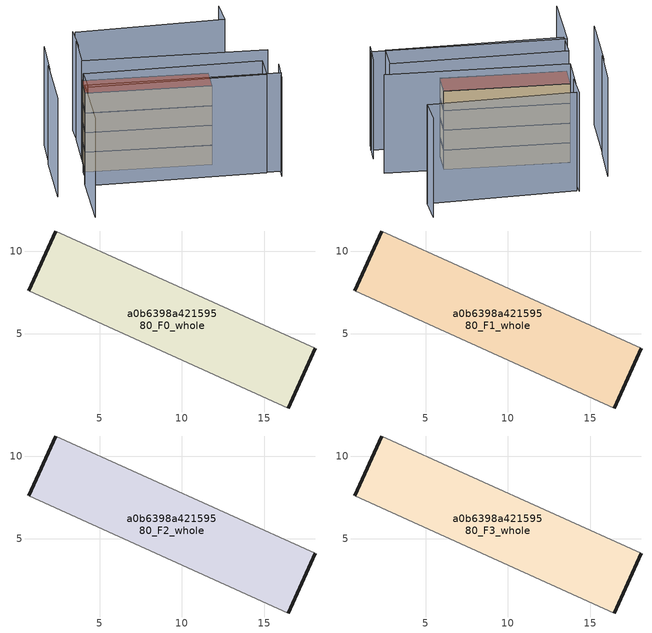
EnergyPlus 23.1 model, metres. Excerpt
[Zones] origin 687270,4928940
a0b6398a42159580_F0_whole
 floor ground (EU_floor_Construction): 16.48,0.47 18.12,4.11 2.31,11.24 0.68,7.6 z0
 wall outside (EU_wall_Construction): 0.68,7.6 2.31,11.24 / 18.12,4.11 16.48,0.47 z0:3
 wall adiabatic (EU_wall_Construction): 2.31,11.24 18.12,4.11 / 16.48,0.47 0.68,7.6 z0:3
a0b6398a42159580_F1_whole
 floor to a0b6398a42159580_F0_whole (EU_floor_Construction): 16.48,0.47 18.12,4.11 2.31,11.24 0.67,7.6 z3
 wall outside (EU_wall_Construction): 0.68,7.6 2.31,11.24 / 18.12,4.11 16.48,0.47 z3:6
 wall adiabatic (EU_wall_Construction): 2.31,11.24 18.12,4.11 / 16.48,0.47 0.68,7.6 z3:6
a0b6398a42159580_F2_whole
 floor to a0b6398a42159580_F1_whole (EU_floor_Construction): 16.48,0.47 18.12,4.11 2.31,11.24 0.67,7.6 z6
 wall outside (EU_wall_Construction): 0.68,7.6 2.31,11.24 / 18.12,4.11 16.48,0.47 z6:9
 wall adiabatic (EU_wall_Construction): 2.31,11.24 18.12,4.11 / 16.48,0.47 0.68,7.6 z6:9
a0b6398a42159580_F3_whole
 floor to a0b6398a42159580_F2_whole (EU_floor_Construction): 16.48,0.47 18.12,4.11 2.31,11.24 0.67,7.6 z9
 wall outside (EU_wall_Construction): 0.68,7.6 2.31,11.24 / 18.12,4.11 16.48,0.47 z9:12
 wall adiabatic (EU_wall_Construction): 2.31,11.24 18.12,4.11 / 16.48,0.47 0.68,7.6 z9:12
 roof outside (EU_roof_Construction): 18.12,4.11 16.48,0.47 0.68,7.6 2.31,11.24 z12
shading: 22.75,-7.44 24.54,-3.73 / -5.26,-4.62 -1.27,4.58 / -1.27,4.58 23.42,-6.14 / 25.48,0.7 2.28,11.21 / 2.28,11.21 4.72,16.58 / 4.31,15.43 5.84,19.28 / -2.38,12.33 -6.42,3.3 / 26.8,15.43 25.33,11.57 / 25.33,11.57 5.98,18.92 / 0.12,17.43 -2.69,11.4 / 21.53,-5.53 -1.21,3.88 / -1.21,3.88 0.37,7.7 / 0.37,7.7 23.11,-1.71 / 23.11,-1.71 21.53,-5.53 z0:15
[Building]
EU S2 Campaign: North Axis=0; Terrain=City; Solar Distribution=FullExterior
[Site:Location]
Bologna: Latitude=44.5; Longitude=11.25; Time Zone=1; Elevation=37
[SizingPeriod:WeatherFileDays]
AnnualSizingPeriod: Begin Month=1; Begin Day of Month=1; End Month=12; End Day of Month=31; Day of Week for Start Day=Monday; Use Weather File Daylight Saving Period=No; Use Weather File Rain and Snow Indicators=No
[MATERIAL]
EU_InternalMass_Material: Roughness=MediumRough; Thickness=0.1; Conductivity=1; Density=1800; Specific Heat=900; Thermal Absorptance=0.9; Solar Absorptance=0.7; Visible Absorptance=0.7
[MATERIAL:NOMASS] Roughness=MediumRough; Thermal Absorptance=0.9; Solar Absorptance=0.7; Visible Absorptance=0.7
Name | Thermal Resistance
EU_wall_NoMass | 0.937881
EU_roof_NoMass | 0.548572
EU_floor_NoMass | 0.71348
[CONSTRUCTION]
EU_wall_Construction: EU_wall_NoMass
EU_roof_Construction: EU_roof_NoMass
EU_floor_Construction: EU_floor_NoMass
EU_InternalMass_Construction: EU_InternalMass_Material
[ZONE] Type=1; Multiplier=1; Ceiling Height=autocalculate; Volume=207.488; Floor Area=autocalculate; Part of Total Floor Area=Yes
a0b6398a42159580_F0_whole; a0b6398a42159580_F1_whole; a0b6398a42159580_F2_whole; a0b6398a42159580_F3_whole
[INTERNALMASS] Construction=EU_InternalMass_Construction; Surface Area=69.1626
Name | Zone or ZoneList
a0b6398a42159580_F0_whole_EU_InternalMass | a0b6398a42159580_F0_whole
a0b6398a42159580_F1_whole_EU_InternalMass | a0b6398a42159580_F1_whole
a0b6398a42159580_F2_whole_EU_InternalMass | a0b6398a42159580_F2_whole
a0b6398a42159580_F3_whole_EU_InternalMass | a0b6398a42159580_F3_whole
[OTHEREQUIPMENT] Fuel Type=Electricity; Design Level Calculation Method=Watts/Area; Power per Zone Floor Area=1; Fraction Latent=0; Fraction Radiant=0; Fraction Lost=0; Carbon Dioxide Generation Rate=0; EndUse Subcategory=EU_Step8_InternalGains
Name | Zone or ZoneList or Space or SpaceList | Schedule
EU_Step8_InternalGain_a0b6398a42159580_F0_whole_f000 | a0b6398a42159580_F0_whole | EU_Step8_GainSchedule_a0b6398a42159580_F0_whole_f000
EU_Step8_InternalGain_a0b6398a42159580_F1_whole_f000 | a0b6398a42159580_F1_whole | EU_Step8_GainSchedule_a0b6398a42159580_F1_whole_f000
EU_Step8_InternalGain_a0b6398a42159580_F2_whole_f000 | a0b6398a42159580_F2_whole | EU_Step8_GainSchedule_a0b6398a42159580_F2_whole_f000
EU_Step8_InternalGain_a0b6398a42159580_F3_whole_f000 | a0b6398a42159580_F3_whole | EU_Step8_GainSchedule_a0b6398a42159580_F3_whole_f000
[ZONEVENTILATION:DESIGNFLOWRATE] Schedule=EU_AlwaysOn; Design Flow Rate Calculation Method=AirChanges/Hour; Air Changes per Hour=0.687892; Ventilation Type=Natural; Fan Pressure Rise=0; Fan Total Efficiency=1; Constant Term Coefficient=1; Temperature Term Coefficient=0; Velocity Term Coefficient=0; Velocity Squared Term Coefficient=0; Minimum Indoor Temperature=-100; Maximum Indoor Temperature=100; Delta Temperature=-100; Minimum Outdoor Temperature=-100; Maximum Outdoor Temperature=100; Maximum Wind Speed=40
Name | Zone or ZoneList or Space or SpaceList
EU_ConstantAir_a0b6398a42159580_F0_whole | a0b6398a42159580_F0_whole
EU_ConstantAir_a0b6398a42159580_F1_whole | a0b6398a42159580_F1_whole
EU_ConstantAir_a0b6398a42159580_F2_whole | a0b6398a42159580_F2_whole
EU_ConstantAir_a0b6398a42159580_F3_whole | a0b6398a42159580_F3_whole
[HVACTEMPLATE:THERMOSTAT] Constant Heating Setpoint=20; Constant Cooling Setpoint=50
EU_HeatOnly_a0b6398a42159580_F0_whole; EU_HeatOnly_a0b6398a42159580_F1_whole; EU_HeatOnly_a0b6398a42159580_F2_whole; EU_HeatOnly_a0b6398a42159580_F3_whole
[HVACTEMPLATE:ZONE:IDEALLOADSAIRSYSTEM] System Availability Schedule=EU_AlwaysOn; Maximum Heating Supply Air Temperature=50; Minimum Cooling Supply Air Temperature=13; Maximum Heating Supply Air Humidity Ratio=0.0156; Minimum Cooling Supply Air Humidity Ratio=0.0077; Heating Limit=NoLimit; Cooling Limit=NoLimit; Heating Availability Schedule=EU_AlwaysOn; Cooling Availability Schedule=EU_CoolingOff; Dehumidification Control Type=ConstantSensibleHeatRatio; Cooling Sensible Heat Ratio=0.7; Dehumidification Setpoint=60; Humidification Control Type=None; Humidification Setpoint=30; Outdoor Air Method=None; Outdoor Air Flow Rate per Person=0.00944; Outdoor Air Flow Rate per Zone Floor Area=0; Outdoor Air Flow Rate per Zone=0; Demand Controlled Ventilation Type=None; Outdoor Air Economizer Type=NoEconomizer; Heat Recovery Type=None; Sensible Heat Recovery Effectiveness=0.7; Latent Heat Recovery Effectiveness=0.65
Name | Template Thermostat
a0b6398a42159580_F0_whole | EU_HeatOnly_a0b6398a42159580_F0_whole
a0b6398a42159580_F1_whole | EU_HeatOnly_a0b6398a42159580_F1_whole
a0b6398a42159580_F2_whole | EU_HeatOnly_a0b6398a42159580_F2_whole
a0b6398a42159580_F3_whole | EU_HeatOnly_a0b6398a42159580_F3_whole
[SIZING:ZONE] Zone Cooling Design Supply Air Temperature Input Method=SupplyAirTemperature; Zone Cooling Design Supply Air Temperature=13; Zone Heating Design Supply Air Temperature Input Method=SupplyAirTemperature; Zone Heating Design Supply Air Temperature=50; Zone Cooling Design Supply Air Humidity Ratio=0.008; Zone Heating Design Supply Air Humidity Ratio=0.008; Cooling Design Air Flow Method=DesignDay; Cooling Design Air Flow Rate=0; Cooling Minimum Air Flow per Zone Floor Area=0.000762; Cooling Minimum Air Flow=0; Cooling Minimum Air Flow Fraction=0.2; Heating Design Air Flow Method=DesignDay; Heating Design Air Flow Rate=0; Heating Maximum Air Flow per Zone Floor Area=0.002032; Heating Maximum Air Flow=0.141576; Heating Maximum Air Flow Fraction=0.3; Account for Dedicated Outdoor Air System=No; Dedicated Outdoor Air System Control Strategy=NeutralSupplyAir; Dedicated Outdoor Air Low Setpoint Temperature for Design=autosize; Dedicated Outdoor Air High Setpoint Temperature for Design=autosize; Zone Load Sizing Method=Sensible Load Only No Latent Load; Zone Latent Cooling Design Supply Air Humidity Ratio Input Method=HumidityRatioDifference; Zone Cooling Design Supply Air Humidity Ratio Difference=0.005; Zone Latent Heating Design Supply Air Humidity Ratio Input Method=HumidityRatioDifference; Zone Humidification Design Supply Air Humidity Ratio Difference=0.005
a0b6398a42159580_F0_whole; a0b6398a42159580_F1_whole; a0b6398a42159580_F2_whole; a0b6398a42159580_F3_whole
[SCHEDULE:CONSTANT]
Name | Hourly Value
EU_AlwaysOn | 1
EU_CoolingOff | 0
[SCHEDULE:FILE] Column Number=1; Rows to Skip at Top=0; Number of Hours of Data=8760; Column Separator=Comma; Interpolate to Timestep=No; Minutes per Item=60; Adjust Schedule for Daylight Savings=Yes
Name | File
EU_Step8_GainSchedule_a0b6398a42159580_F0_whole_f000 | ../../schedules/a0b6398a42159580/a0b6398a42159580_F0_whole_f000_gain.csv
EU_Step8_GainSchedule_a0b6398a42159580_F1_whole_f000 | ../../schedules/a0b6398a42159580/a0b6398a42159580_F1_whole_f000_gain.csv
EU_Step8_GainSchedule_a0b6398a42159580_F2_whole_f000 | ../../schedules/a0b6398a42159580/a0b6398a42159580_F2_whole_f000_gain.csv
EU_Step8_GainSchedule_a0b6398a42159580_F3_whole_f000 | ../../schedules/a0b6398a42159580/a0b6398a42159580_F3_whole_f000_gain.csv
